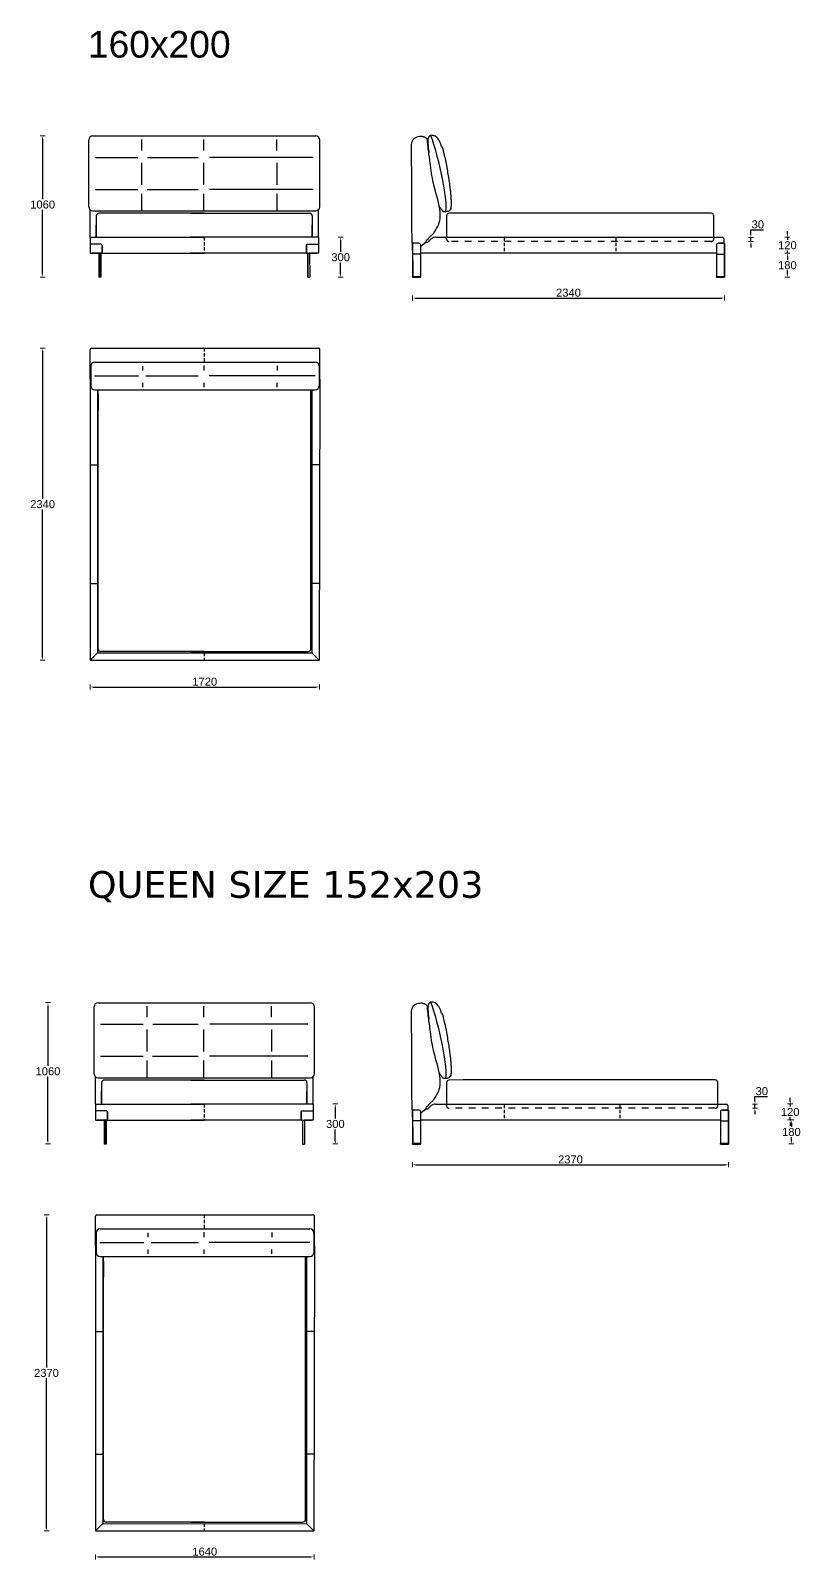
# Model space of a CAD drawing. Extents: x 97888 to 119468, y -91208 to -79661.
# Drawn here: x 97888 to 103667, y -91126 to -79661 of the extents above; entities that cross this region are included whole.
import ezdxf

# ---------------------------------------------------------------- set-up
doc = ezdxf.new("R2010")
doc.units = 0
doc.header["$MEASUREMENT"] = 0
doc.linetypes.add('TRATTEGGIATA', pattern=[0.75, 0.5, -0.25])
doc.linetypes.add('TRATTEGGIATO', pattern=[10, 5, -5])
doc.layers.get('0').update_dxf_attribs({"linetype": 'CONTINUOUS'})
doc.layers.get('Defpoints').update_dxf_attribs({"linetype": 'CONTINUOUS'})
doc.layers.add('_QUOTE', color=1, linetype='CONTINUOUS', lineweight=9)
doc.layers.add('ARREDO', color=7, linetype='CONTINUOUS')
doc.styles.get("Standard").update_dxf_attribs({"font": 'arial.ttf'})
doc.dimstyles.new('1_1', dxfattribs={"dimscale": 15, "dimtxt": 4, "dimasz": 1.5, "dimexe": 1.25, "dimexo": 2, "dimtad": 1, "dimtih": 1, "dimtoh": 1, "dimdec": 0, "dimtxsty": 'Standard', "dimcen": 2.5, "dimclrd": 256, "dimclre": 256, "dimclrt": 256, "dimadec": 0, "dimazin": 0, "dimtfac": 1, "dimtdec": 0, "dimtmove": 0, "dimatfit": 3, "dimfxl": 1.25, "dimfxlon": 1, "dimlwe": 0, "dimarcsym": 0})

# ---------------------------------------------------------------- blocks, each defined once
blk = doc.blocks.new('*D13')
at = {"layer": '_QUOTE', "lineweight": -2, "transparency": 16777216}
for p, q in [((103295, -81190), (103295, -81155)), ((103295, -81155), (103390, -81155)), ((103295, -81243), (103295, -81213)), ((103295, -81265), (103295, -81288))]:
    blk.add_line(p, q, dxfattribs=at)
at = {"layer": '_QUOTE', "lineweight": 0, "transparency": 16777216}
for p, q in [((103276, -81213), (103314, -81213)), ((103276, -81243), (103314, -81243))]:
    blk.add_line(p, q, dxfattribs=at)
at = {"layer": '_QUOTE', "transparency": 16777216}
for points in [[(103291, -81190), (103299, -81190), (103295, -81213)], [(103291, -81265), (103299, -81265), (103295, -81243)]]:
    blk.add_solid(points, dxfattribs=at)
at = {"layer": 'Defpoints', "color": 0, "transparency": 16777216}
for p in [(101756, -81213), (101756, -81243), (103295, -81243)]:
    blk.add_point(p, dxfattribs=at)
at = {"layer": '_QUOTE', "transparency": 16777216, "insert": (103347, -81115), "char_height": 60, "attachment_point": 5}
blk.add_mtext('30', dxfattribs=at)
blk = doc.blocks.new('*D25')
at = {"layer": '_QUOTE', "lineweight": 0, "transparency": 16777216}
for p, q in [((98336, -84565), (98336, -84602)), ((100056, -84565), (100056, -84602))]:
    blk.add_line(p, q, dxfattribs=at)
at = {"layer": '_QUOTE', "lineweight": -2, "transparency": 16777216}
blk.add_line((98358, -84584), (100033, -84584), dxfattribs=at)
at = {"layer": '_QUOTE', "transparency": 16777216}
for points in [[(98358, -84580), (98358, -84587), (98336, -84584)], [(100033, -84580), (100033, -84587), (100056, -84584)]]:
    blk.add_solid(points, dxfattribs=at)
at = {"layer": 'Defpoints', "color": 0, "transparency": 16777216}
for p in [(98336, -83980), (100056, -83983), (100056, -84584)]:
    blk.add_point(p, dxfattribs=at)
at = {"layer": '_QUOTE', "transparency": 16777216, "insert": (99196, -84544), "char_height": 60, "attachment_point": 5}
blk.add_mtext('1720', dxfattribs=at)
blk = doc.blocks.new('*D26')
at = {"layer": '_QUOTE', "lineweight": 0, "transparency": 16777216}
for p, q in [((100756, -81648), (100756, -81686)), ((103096, -81648), (103096, -81686))]:
    blk.add_line(p, q, dxfattribs=at)
at = {"layer": '_QUOTE', "lineweight": -2, "transparency": 16777216}
blk.add_line((100779, -81667), (103074, -81667), dxfattribs=at)
at = {"layer": '_QUOTE', "transparency": 16777216}
for points in [[(100779, -81663), (100779, -81671), (100756, -81667)], [(103074, -81663), (103074, -81671), (103096, -81667)]]:
    blk.add_solid(points, dxfattribs=at)
at = {"layer": 'Defpoints', "color": 0, "transparency": 16777216}
for p in [(100756, -81413), (103096, -81413), (103096, -81667)]:
    blk.add_point(p, dxfattribs=at)
at = {"layer": '_QUOTE', "transparency": 16777216, "insert": (101926, -81627), "char_height": 60, "attachment_point": 5}
blk.add_mtext('2340', dxfattribs=at)
blk = doc.blocks.new('*D27')
at = {"layer": '_QUOTE', "lineweight": 0, "transparency": 16777216}
for p, q in [((97998, -82043), (97961, -82043)), ((97998, -84383), (97961, -84383))]:
    blk.add_line(p, q, dxfattribs=at)
at = {"layer": '_QUOTE', "lineweight": -2, "transparency": 16777216}
for p, q in [((97979, -82066), (97979, -83173)), ((97979, -84361), (97979, -83253))]:
    blk.add_line(p, q, dxfattribs=at)
at = {"layer": '_QUOTE', "transparency": 16777216}
for points in [[(97976, -82066), (97983, -82066), (97979, -82043)], [(97976, -84361), (97983, -84361), (97979, -84383)]]:
    blk.add_solid(points, dxfattribs=at)
at = {"layer": 'Defpoints', "color": 0, "transparency": 16777216}
for p in [(99432, -82043), (97979, -84383), (99432, -84383)]:
    blk.add_point(p, dxfattribs=at)
at = {"layer": '_QUOTE', "transparency": 16777216, "insert": (97979, -83213), "char_height": 60, "attachment_point": 5}
blk.add_mtext('2340', dxfattribs=at)
blk = doc.blocks.new('*D28')
at = {"layer": '_QUOTE', "lineweight": 0, "transparency": 16777216}
for p, q in [((97998, -80451), (97961, -80451)), ((97998, -81511), (97961, -81511))]:
    blk.add_line(p, q, dxfattribs=at)
at = {"layer": '_QUOTE', "lineweight": -2, "transparency": 16777216}
for p, q in [((97979, -80474), (97979, -80926)), ((97979, -81489), (97979, -81006))]:
    blk.add_line(p, q, dxfattribs=at)
at = {"layer": '_QUOTE', "transparency": 16777216}
for points in [[(97976, -80474), (97983, -80474), (97979, -80451)], [(97976, -81489), (97983, -81489), (97979, -81511)]]:
    blk.add_solid(points, dxfattribs=at)
at = {"layer": 'Defpoints', "color": 0, "transparency": 16777216}
for p in [(97979, -80451), (98844, -80451), (98401, -81511)]:
    blk.add_point(p, dxfattribs=at)
at = {"layer": '_QUOTE', "transparency": 16777216, "insert": (97979, -80966), "char_height": 60, "attachment_point": 5}
blk.add_mtext('1060', dxfattribs=at)
blk = doc.blocks.new('*D29')
at = {"layer": '_QUOTE', "lineweight": -2, "transparency": 16777216}
for p, q in [((103569, -81189), (103569, -81166)), ((103569, -81211), (103569, -81231)), ((103569, -81331), (103569, -81311)), ((103569, -81354), (103569, -81376))]:
    blk.add_line(p, q, dxfattribs=at)
at = {"layer": '_QUOTE', "lineweight": 0, "transparency": 16777216}
for p, q in [((103550, -81211), (103588, -81211)), ((103550, -81331), (103588, -81331))]:
    blk.add_line(p, q, dxfattribs=at)
at = {"layer": '_QUOTE', "transparency": 16777216}
for points in [[(103565, -81189), (103573, -81189), (103569, -81211)], [(103565, -81354), (103573, -81354), (103569, -81331)]]:
    blk.add_solid(points, dxfattribs=at)
at = {"layer": 'Defpoints', "color": 0, "transparency": 16777216}
for p in [(102413, -81211), (102413, -81331), (103569, -81331)]:
    blk.add_point(p, dxfattribs=at)
at = {"layer": '_QUOTE', "transparency": 16777216, "insert": (103569, -81271), "char_height": 60, "attachment_point": 5}
blk.add_mtext('120', dxfattribs=at)
blk = doc.blocks.new('*D30')
at = {"layer": '_QUOTE', "lineweight": 0, "transparency": 16777216}
for p, q in [((103550, -81331), (103588, -81331)), ((103550, -81511), (103588, -81511))]:
    blk.add_line(p, q, dxfattribs=at)
at = {"layer": '_QUOTE', "lineweight": -2, "transparency": 16777216}
for p, q in [((103569, -81354), (103569, -81381)), ((103569, -81489), (103569, -81461))]:
    blk.add_line(p, q, dxfattribs=at)
at = {"layer": '_QUOTE', "transparency": 16777216}
for points in [[(103565, -81354), (103573, -81354), (103569, -81331)], [(103565, -81489), (103573, -81489), (103569, -81511)]]:
    blk.add_solid(points, dxfattribs=at)
at = {"layer": 'Defpoints', "color": 0, "transparency": 16777216}
for p in [(102719, -81331), (102719, -81511), (103569, -81511)]:
    blk.add_point(p, dxfattribs=at)
at = {"layer": '_QUOTE', "transparency": 16777216, "insert": (103569, -81421), "char_height": 60, "attachment_point": 5}
blk.add_mtext('180', dxfattribs=at)
blk = doc.blocks.new('*D32')
at = {"layer": '_QUOTE', "lineweight": 0, "transparency": 16777216}
for p, q in [((100197, -81211), (100235, -81211)), ((100197, -81511), (100235, -81511))]:
    blk.add_line(p, q, dxfattribs=at)
at = {"layer": '_QUOTE', "lineweight": -2, "transparency": 16777216}
for p, q in [((100216, -81234), (100216, -81321)), ((100216, -81489), (100216, -81402))]:
    blk.add_line(p, q, dxfattribs=at)
at = {"layer": '_QUOTE', "transparency": 16777216}
for points in [[(100212, -81234), (100220, -81234), (100216, -81211)], [(100212, -81489), (100220, -81489), (100216, -81511)]]:
    blk.add_solid(points, dxfattribs=at)
at = {"layer": 'Defpoints', "color": 0, "transparency": 16777216}
for p in [(100026, -81211), (100026, -81511), (100216, -81511)]:
    blk.add_point(p, dxfattribs=at)
at = {"layer": '_QUOTE', "transparency": 16777216, "insert": (100216, -81361), "char_height": 60, "attachment_point": 5}
blk.add_mtext('300', dxfattribs=at)
blk = doc.blocks.new('*D52')
at = {"layer": '_QUOTE', "lineweight": -2, "transparency": 16777216}
for p, q in [((103325, -87690), (103325, -87655)), ((103325, -87655), (103420, -87655)), ((103325, -87743), (103325, -87713)), ((103325, -87765), (103325, -87788))]:
    blk.add_line(p, q, dxfattribs=at)
at = {"layer": '_QUOTE', "lineweight": 0, "transparency": 16777216}
for p, q in [((103306, -87713), (103344, -87713)), ((103306, -87743), (103344, -87743))]:
    blk.add_line(p, q, dxfattribs=at)
at = {"layer": '_QUOTE', "transparency": 16777216}
for points in [[(103321, -87690), (103329, -87690), (103325, -87713)], [(103321, -87765), (103329, -87765), (103325, -87743)]]:
    blk.add_solid(points, dxfattribs=at)
at = {"layer": 'Defpoints', "color": 0, "transparency": 16777216}
for p in [(101756, -87713), (101756, -87743), (103325, -87743)]:
    blk.add_point(p, dxfattribs=at)
at = {"layer": '_QUOTE', "transparency": 16777216, "insert": (103377, -87615), "char_height": 60, "attachment_point": 5}
blk.add_mtext('30', dxfattribs=at)
blk = doc.blocks.new('*D53')
at = {"layer": '_QUOTE', "lineweight": 0, "transparency": 16777216}
for p, q in [((98376, -91089), (98376, -91126)), ((100016, -91089), (100016, -91126))]:
    blk.add_line(p, q, dxfattribs=at)
at = {"layer": '_QUOTE', "lineweight": -2, "transparency": 16777216}
blk.add_line((98398, -91108), (99993, -91108), dxfattribs=at)
at = {"layer": '_QUOTE', "transparency": 16777216}
for points in [[(98398, -91104), (98398, -91111), (98376, -91108)], [(99993, -91104), (99993, -91111), (100016, -91108)]]:
    blk.add_solid(points, dxfattribs=at)
at = {"layer": 'Defpoints', "color": 0, "transparency": 16777216}
for p in [(98376, -90504), (100016, -90507), (100016, -91108)]:
    blk.add_point(p, dxfattribs=at)
at = {"layer": '_QUOTE', "transparency": 16777216, "insert": (99196, -91068), "char_height": 60, "attachment_point": 5}
blk.add_mtext('1640', dxfattribs=at)
blk = doc.blocks.new('*D54')
at = {"layer": '_QUOTE', "lineweight": 0, "transparency": 16777216}
for p, q in [((100756, -88148), (100756, -88186)), ((103126, -88148), (103126, -88186))]:
    blk.add_line(p, q, dxfattribs=at)
at = {"layer": '_QUOTE', "lineweight": -2, "transparency": 16777216}
blk.add_line((100779, -88167), (103104, -88167), dxfattribs=at)
at = {"layer": '_QUOTE', "transparency": 16777216}
for points in [[(100779, -88163), (100779, -88171), (100756, -88167)], [(103104, -88163), (103104, -88171), (103126, -88167)]]:
    blk.add_solid(points, dxfattribs=at)
at = {"layer": 'Defpoints', "color": 0, "transparency": 16777216}
for p in [(100756, -87913), (103126, -87913), (103126, -88167)]:
    blk.add_point(p, dxfattribs=at)
at = {"layer": '_QUOTE', "transparency": 16777216, "insert": (101941, -88127), "char_height": 60, "attachment_point": 5}
blk.add_mtext('2370', dxfattribs=at)
blk = doc.blocks.new('*D55')
at = {"layer": '_QUOTE', "lineweight": 0, "transparency": 16777216}
for p, q in [((98027, -88543), (97990, -88543)), ((98027, -90913), (97990, -90913))]:
    blk.add_line(p, q, dxfattribs=at)
at = {"layer": '_QUOTE', "lineweight": -2, "transparency": 16777216}
for p, q in [((98008, -88566), (98008, -89688)), ((98008, -90891), (98008, -89768))]:
    blk.add_line(p, q, dxfattribs=at)
at = {"layer": '_QUOTE', "transparency": 16777216}
for points in [[(98005, -88566), (98012, -88566), (98008, -88543)], [(98005, -90891), (98012, -90891), (98008, -90913)]]:
    blk.add_solid(points, dxfattribs=at)
at = {"layer": 'Defpoints', "color": 0, "transparency": 16777216}
for p in [(99421, -88543), (98008, -90913), (99421, -90913)]:
    blk.add_point(p, dxfattribs=at)
at = {"layer": '_QUOTE', "transparency": 16777216, "insert": (98008, -89728), "char_height": 60, "attachment_point": 5}
blk.add_mtext('2370', dxfattribs=at)
blk = doc.blocks.new('*D56')
at = {"layer": '_QUOTE', "lineweight": 0, "transparency": 16777216}
for p, q in [((98038, -86951), (98001, -86951)), ((98038, -88011), (98001, -88011))]:
    blk.add_line(p, q, dxfattribs=at)
at = {"layer": '_QUOTE', "lineweight": -2, "transparency": 16777216}
for p, q in [((98019, -86974), (98019, -87426)), ((98019, -87989), (98019, -87506))]:
    blk.add_line(p, q, dxfattribs=at)
at = {"layer": '_QUOTE', "transparency": 16777216}
for points in [[(98016, -86974), (98023, -86974), (98019, -86951)], [(98016, -87989), (98023, -87989), (98019, -88011)]]:
    blk.add_solid(points, dxfattribs=at)
at = {"layer": 'Defpoints', "color": 0, "transparency": 16777216}
for p in [(98019, -86951), (98861, -86951), (98441, -88011)]:
    blk.add_point(p, dxfattribs=at)
at = {"layer": '_QUOTE', "transparency": 16777216, "insert": (98019, -87466), "char_height": 60, "attachment_point": 5}
blk.add_mtext('1060', dxfattribs=at)
blk = doc.blocks.new('*D57')
at = {"layer": '_QUOTE', "lineweight": -2, "transparency": 16777216}
for p, q in [((103590, -87689), (103590, -87666)), ((103590, -87711), (103590, -87731)), ((103590, -87831), (103590, -87811)), ((103590, -87854), (103590, -87876))]:
    blk.add_line(p, q, dxfattribs=at)
at = {"layer": '_QUOTE', "lineweight": 0, "transparency": 16777216}
for p, q in [((103571, -87711), (103609, -87711)), ((103571, -87831), (103609, -87831))]:
    blk.add_line(p, q, dxfattribs=at)
at = {"layer": '_QUOTE', "transparency": 16777216}
for points in [[(103586, -87689), (103594, -87689), (103590, -87711)], [(103586, -87854), (103594, -87854), (103590, -87831)]]:
    blk.add_solid(points, dxfattribs=at)
at = {"layer": 'Defpoints', "color": 0, "transparency": 16777216}
for p in [(102434, -87711), (102434, -87831), (103590, -87831)]:
    blk.add_point(p, dxfattribs=at)
at = {"layer": '_QUOTE', "transparency": 16777216, "insert": (103590, -87771), "char_height": 60, "attachment_point": 5}
blk.add_mtext('120', dxfattribs=at)
blk = doc.blocks.new('*D58')
at = {"layer": '_QUOTE', "lineweight": 0, "transparency": 16777216}
for p, q in [((103580, -87831), (103618, -87831)), ((103580, -88011), (103618, -88011))]:
    blk.add_line(p, q, dxfattribs=at)
at = {"layer": '_QUOTE', "lineweight": -2, "transparency": 16777216}
for p, q in [((103599, -87854), (103599, -87881)), ((103599, -87989), (103599, -87961))]:
    blk.add_line(p, q, dxfattribs=at)
at = {"layer": '_QUOTE', "transparency": 16777216}
for points in [[(103595, -87854), (103603, -87854), (103599, -87831)], [(103595, -87989), (103603, -87989), (103599, -88011)]]:
    blk.add_solid(points, dxfattribs=at)
at = {"layer": 'Defpoints', "color": 0, "transparency": 16777216}
for p in [(102745, -87831), (102749, -88011), (103599, -88011)]:
    blk.add_point(p, dxfattribs=at)
at = {"layer": '_QUOTE', "transparency": 16777216, "insert": (103599, -87921), "char_height": 60, "attachment_point": 5}
blk.add_mtext('180', dxfattribs=at)
blk = doc.blocks.new('*D51')
at = {"layer": '_QUOTE', "lineweight": 0, "transparency": 16777216}
for p, q in [((100157, -87711), (100195, -87711)), ((100157, -88011), (100195, -88011))]:
    blk.add_line(p, q, dxfattribs=at)
at = {"layer": '_QUOTE', "lineweight": -2, "transparency": 16777216}
for p, q in [((100176, -87734), (100176, -87821)), ((100176, -87989), (100176, -87902))]:
    blk.add_line(p, q, dxfattribs=at)
at = {"layer": '_QUOTE', "transparency": 16777216}
for points in [[(100172, -87734), (100180, -87734), (100176, -87711)], [(100172, -87989), (100180, -87989), (100176, -88011)]]:
    blk.add_solid(points, dxfattribs=at)
at = {"layer": 'Defpoints', "color": 0, "transparency": 16777216}
for p in [(99986, -87711), (99986, -88011), (100176, -88011)]:
    blk.add_point(p, dxfattribs=at)
at = {"layer": '_QUOTE', "transparency": 16777216, "insert": (100176, -87861), "char_height": 60, "attachment_point": 5}
blk.add_mtext('300', dxfattribs=at)

msp = doc.modelspace()

# ---------------------------------------------------------------- linework, layer by layer
for p, q in [((98335.7, -81211.3), (98335.7, -81006.3)), ((98355.4, -81013.7), (100029.1, -81013.7)), ((100048.8, -81211.3), (100048.8, -81006.3)), ((98335.7, -81211.3), (98335.7, -81262.8)), ((98418.2, -81263.1), (98335.7, -81262.8)), ((99966.2, -81263.1), (100048.8, -81262.8)), ((100048.8, -81211.3), (100048.8, -81262.8)), ((100929, -81211.5), (103030.8, -81211.5)), ((103030.8, -81211.5), (103081.1, -81211.5)), ((103091.1, -81221.5), (103091.1, -81256.2)), ((98335.7, -82273.7), (98335.7, -82053.3)), ((98345.7, -82043.3), (100049.1, -82043.3)), ((100059.1, -82275.2), (100059.1, -82053.3)), ((98339.9, -82177.3), (98339.9, -82324.3)), ((98369.9, -82147.3), (100025.3, -82147.3)), ((100055.3, -82177.3), (100055.3, -82324.3)), ((98335.7, -82273.7), (98335.7, -84383.2)), ((100059.1, -82275.2), (100054.9, -84383.2)), ((98369.9, -82354.3), (100025.3, -82354.3)), ((98390.7, -82358.7), (98390.7, -84328.4)), ((99999.9, -82358.7), (100000.1, -84328.2)), ((98335.7, -82918), (98390.7, -82918)), ((100057.9, -82918), (99999.9, -82918)), ((98335.7, -83808.3), (98390.7, -83808.3)), ((100056.2, -83808.3), (99999.9, -83808.3)), ((98335.9, -84383.2), (98390.9, -84328.2)), ((98335.9, -84383.2), (100054.9, -84383.2)), ((98390.7, -84328.4), (100000.1, -84328.2)), ((100000.1, -84328.2), (100055.1, -84383.2)), ((98375.7, -87711.3), (98375.7, -87506.3)), ((98395.4, -87513.7), (99989.1, -87513.7)), ((100008.8, -87711.3), (100008.8, -87506.3)), ((98375.7, -87711.3), (98375.7, -87762.8)), ((98458.2, -87763.1), (98375.7, -87762.8)), ((99926.2, -87763.1), (100008.8, -87762.8)), ((100008.8, -87711.3), (100008.8, -87762.8)), ((100929, -87711.5), (103060.8, -87711.5)), ((103060.8, -87711.5), (103111.1, -87711.5)), ((103121.1, -87721.5), (103121.1, -87756.2)), ((98375.7, -88773.7), (98375.7, -88553.3)), ((98385.7, -88543.3), (100009.1, -88543.3)), ((100019.1, -88775.2), (100019.1, -88553.3)), ((98379.9, -88677.3), (98379.9, -88824.3)), ((98409.9, -88647.3), (99985.3, -88647.3)), ((100015.3, -88677.3), (100015.3, -88824.3)), ((98375.7, -88773.7), (98375.7, -90913.2)), ((98409.9, -88854.3), (99985.3, -88854.3)), ((100019.1, -88775.2), (100014.9, -90913.2)), ((98430.7, -88858.7), (98430.7, -90858.4)), ((99959.9, -88858.7), (99960.1, -90858.2)), ((98375.7, -89418), (98430.7, -89418)), ((100017.9, -89418), (99959.9, -89418)), ((98375.7, -90338.3), (98430.7, -90338.3)), ((100016.2, -90338.3), (99959.9, -90338.3)), ((98375.9, -90913.2), (98430.9, -90858.2)), ((98375.9, -90913.2), (100014.9, -90913.2)), ((98430.7, -90858.4), (99960.1, -90858.2)), ((99960.1, -90858.2), (100015.1, -90913.2))]:
    msp.add_line(p, q)
at = {"linetype": 'TRATTEGGIATA', "ltscale": 50}
for p, q in [((99192.6, -81211.5), (99192.5, -81331.5)), ((101442.9, -81216.5), (101442.8, -81327.9)), ((102281.1, -81216.5), (102281.1, -81327.9)), ((99192.3, -82042.5), (99192.3, -82147.3)), ((99191.2, -84328.2), (99191.2, -84383.2)), ((99192.6, -87711.5), (99192.5, -87831.5)), ((101442.9, -87716.5), (101442.8, -87827.9)), ((102311.1, -87716.5), (102311.1, -87827.9)), ((99192.3, -88542.5), (99192.3, -88647.3)), ((99191.2, -90858.2), (99191.2, -90913.2))]:
    msp.add_line(p, q, dxfattribs=at)
for centre, start, end in [((103081.1, -81221.5), 0, 90), ((98345.7, -82053.3), 90, 180), ((100049.1, -82053.3), 0, 90), ((103111.1, -87721.5), 0, 90), ((98385.7, -88553.3), 90, 180), ((100009.1, -88553.3), 0, 90)]:
    msp.add_arc(centre, 10, start, end)
for points in [[(100916.4, -81177.6), (100959.5, -81088.4), (100960, -81000.9), (100912, -80806.2), (100887.7, -80652), (100873.9, -80548), (100867.1, -80481.9)], [(100916.4, -87677.6), (100959.5, -87588.4), (100960, -87500.9), (100912, -87306.2), (100887.7, -87152), (100873.9, -87048), (100867.1, -86981.9)]]:
    msp.add_spline(points, degree=3)
at = {"layer": 'ARREDO'}
for p, q in [((98325.4, -80983.7), (98325.4, -80481.5)), ((98355.4, -80451.5), (100029.1, -80451.5)), ((98723.2, -80560.6), (98723.2, -80478.4)), ((98723.2, -80560.6), (98723.2, -80478.4)), ((99188.6, -80560.6), (99188.6, -80478.4)), ((99188.6, -80560.6), (99188.6, -80478.4)), ((99737.9, -80560.6), (99737.9, -80478.4)), ((99737.9, -80560.6), (99737.9, -80478.4)), ((100059.1, -80983.7), (100059.1, -80481.5)), ((98374.7, -80612.6), (98693.8, -80612.6)), ((98723.2, -80818.4), (98723.2, -80652.6)), ((98723.2, -80818.4), (98723.2, -80652.6)), ((98765.2, -80612.6), (99147.5, -80612.6)), ((99190, -80818.4), (99190, -80652.6)), ((99190, -80818.4), (99190, -80652.6)), ((99700, -80612.6), (99232.9, -80612.6)), ((100008.7, -80612.6), (99686.3, -80612.6)), ((99740, -80818.4), (99740, -80652.6)), ((99740, -80818.4), (99740, -80652.6)), ((98373.8, -80853.5), (98693.8, -80853.5)), ((98723.2, -81013.3), (98723.2, -80885.6)), ((98763.4, -80853.5), (99147.5, -80853.5)), ((99190, -81013.3), (99190, -80885.6)), ((99700, -80853.5), (99231.2, -80853.5)), ((100008.7, -80853.5), (99692.1, -80853.5)), ((99740, -81013.3), (99740, -80885.6)), ((98381.5, -81051.2), (98381.5, -81211.3)), ((99192.5, -81031.2), (98401.5, -81031.2)), ((99092.5, -81031.2), (99983, -81031.2)), ((100003, -81051.2), (100003, -81211.3)), ((101010.9, -81050.7), (101010.5, -81212.6)), ((101135, -81030.8), (101027, -81031.2)), ((102996.9, -81030.8), (101135, -81030.8)), ((103016.9, -81187.1), (103016.9, -81050.8)), ((98381.5, -81211.3), (98381.5, -81117.6)), ((100003, -81211.3), (100003, -81117.6)), ((98335.7, -81211.5), (99192.6, -81211.5)), ((98335.7, -81262.8), (98335.7, -81331.5)), ((98425.7, -81323.8), (98425.7, -81272.8)), ((98425.7, -81272.8), (98425.7, -81323.8)), ((100048.8, -81211.3), (99092.5, -81211.5)), ((100048.8, -81262.8), (100048.8, -81331.5)), ((100756.5, -81256.4), (100756.5, -81511.5)), ((100801.7, -81256.2), (100756.7, -81256.2)), ((100858.1, -81246.9), (100816.7, -81279.4)), ((103036.2, -81271.2), (103036.2, -81511.1)), ((103096.2, -81256.2), (103051.2, -81256.2)), ((103051.2, -81256.2), (103092.6, -81256.2)), ((103096.2, -81511.3), (103096.4, -81256.4)), ((103096.4, -81256.4), (103096.4, -81511.5)), ((98335.7, -81331.5), (98350.7, -81331.5)), ((98335.7, -81331.5), (99192.5, -81331.5)), ((98335.7, -81331.5), (98350.7, -81331.5)), ((98350.7, -81331.5), (98347.7, -81331.5)), ((98350.7, -81331.5), (98403.2, -81331.5)), ((98407, -81331.5), (98350.7, -81331.5)), ((98407.4, -81331.5), (98350.7, -81331.5)), ((98350.7, -81331.5), (98403.2, -81331.5)), ((98407.4, -81331.5), (98350.7, -81331.5)), ((98407, -81331.5), (98350.7, -81331.5)), ((98350.7, -81331.5), (98403.2, -81331.5)), ((98401, -81331.5), (98400.9, -81511.3)), ((98425.7, -81331.5), (98407.4, -81331.5)), ((98413, -81511.5), (98413, -81331.5)), ((98416, -81331.5), (98416, -81511.3)), ((98416.7, -81331.5), (98425.7, -81331.5)), ((98425.7, -81331.5), (98422.7, -81331.5)), ((98425.7, -81331.5), (98425.7, -81323.8)), ((99958.8, -81331.5), (99092.5, -81331.5)), ((99958.8, -81331.5), (99958.8, -81323.8)), ((99967.8, -81331.5), (99958.8, -81331.5)), ((99958.8, -81331.5), (99977.1, -81331.5)), ((99958.8, -81331.5), (99961.8, -81331.5)), ((99968.4, -81331.5), (99968.4, -81511.3)), ((99971.4, -81511.5), (99971.4, -81331.5)), ((99977.1, -81331.5), (100033.8, -81331.5)), ((99977.1, -81331.5), (100033.8, -81331.5)), ((99977.4, -81331.5), (100033.8, -81331.5)), ((99977.4, -81331.5), (100033.8, -81331.5)), ((100033.8, -81331.5), (99981.3, -81331.5)), ((100033.8, -81331.5), (99981.3, -81331.5)), ((100033.8, -81331.5), (99981.3, -81331.5)), ((99983.4, -81331.5), (99983.6, -81511.3)), ((100048.8, -81331.5), (100033.8, -81331.5)), ((100033.8, -81331.5), (100036.8, -81331.5)), ((100048.8, -81331.5), (100033.8, -81331.5)), ((100816.7, -81336.7), (100756.5, -81336.8)), ((103036.2, -81331.5), (100816.7, -81331.5)), ((103036.2, -81336.7), (103096.3, -81336.8)), ((98415.8, -81511.5), (98401.1, -81511.5)), ((99968.6, -81511.5), (99983.4, -81511.5)), ((100756.5, -81511.1), (100756.5, -81508.5)), ((100816.5, -81508.1), (100756.7, -81508.1)), ((100756.7, -81508.3), (100760.4, -81508.3)), ((100756.7, -81511.3), (100760.4, -81511.3)), ((100760.4, -81508.3), (100816.5, -81508.3)), ((100760.4, -81511.3), (100775.3, -81511.3)), ((100816.7, -81511.1), (100816.7, -81508.5)), ((103036.2, -81511.1), (103036.2, -81508.5)), ((103036.2, -81511.1), (103096.2, -81511.3)), ((103036.4, -81508.1), (103096.2, -81508.1)), ((103092.5, -81508.3), (103036.4, -81508.3)), ((103092.5, -81511.3), (103077.6, -81511.3)), ((103096.2, -81508.3), (103092.5, -81508.3)), ((103096.2, -81511.3), (103092.5, -81511.3)), ((103096.4, -81511.1), (103096.4, -81508.5)), ((98728.9, -82176.9), (98728.9, -82210)), ((98728.9, -82176.9), (98728.9, -82210)), ((99189.8, -82173.5), (99189.8, -82210)), ((99189.8, -82173.5), (99189.8, -82210)), ((99739.8, -82174.6), (99739.8, -82210)), ((99739.8, -82174.6), (99739.8, -82210)), ((98367.5, -82250), (98699.5, -82250)), ((98728.9, -82302), (98728.9, -82335.1)), ((98728.9, -82302), (98728.9, -82335.1)), ((98754.2, -82250), (99147.2, -82250)), ((99188.4, -82302), (99188.4, -82335.1)), ((99188.4, -82302), (99188.4, -82335.1)), ((99699.8, -82250), (99229.8, -82250)), ((100024, -82250), (99685.4, -82250)), ((99737.7, -82302), (99737.7, -82335.1)), ((99737.7, -82302), (99737.7, -82335.1)), ((98395.5, -82389.9), (98395.5, -82509.8)), ((98395.7, -84297.1), (98395.7, -82358.7)), ((99992.4, -82358.7), (99992.4, -82509.8)), ((99992.4, -84299.6), (99992.4, -82358.7)), ((99192.5, -84317), (98415.7, -84317)), ((99092.5, -84317), (99972.6, -84317)), ((98365.4, -87483.7), (98365.4, -86981.5)), ((98395.4, -86951.5), (99989.1, -86951.5)), ((98763.2, -87060.6), (98763.2, -86978.4)), ((98763.2, -87060.6), (98763.2, -86978.4)), ((99188.6, -87060.6), (99188.6, -86978.4)), ((99188.6, -87060.6), (99188.6, -86978.4)), ((99697.9, -87060.6), (99697.9, -86978.4)), ((99697.9, -87060.6), (99697.9, -86978.4)), ((100019.1, -87483.7), (100019.1, -86981.5)), ((98414.7, -87112.6), (98733.8, -87112.6)), ((98805.2, -87112.6), (99147.5, -87112.6)), ((99660, -87112.6), (99232.9, -87112.6)), ((99968.7, -87112.6), (99646.3, -87112.6)), ((98763.2, -87318.4), (98763.2, -87152.6)), ((98763.2, -87318.4), (98763.2, -87152.6)), ((99190, -87318.4), (99190, -87152.6)), ((99190, -87318.4), (99190, -87152.6)), ((99700, -87318.4), (99700, -87152.6)), ((99700, -87318.4), (99700, -87152.6)), ((98413.8, -87353.5), (98733.8, -87353.5)), ((98803.4, -87353.5), (99147.5, -87353.5)), ((99660, -87353.5), (99231.2, -87353.5)), ((99968.7, -87353.5), (99652.1, -87353.5)), ((98763.2, -87513.3), (98763.2, -87385.6)), ((99190, -87513.3), (99190, -87385.6)), ((99700, -87513.3), (99700, -87385.6)), ((98421.5, -87551.2), (98421.5, -87711.3)), ((99192.5, -87531.2), (98441.5, -87531.2)), ((99092.5, -87531.2), (99943, -87531.2)), ((99963, -87551.2), (99963, -87711.3)), ((101010.9, -87550.7), (101010.5, -87712.6)), ((101135, -87530.8), (101027, -87531.2)), ((103026.9, -87530.8), (101135, -87530.8)), ((103046.9, -87687.1), (103046.9, -87550.8)), ((98421.5, -87711.3), (98421.5, -87617.6)), ((99963, -87711.3), (99963, -87617.6)), ((98375.7, -87711.5), (99192.6, -87711.5)), ((98375.7, -87762.8), (98375.7, -87831.5)), ((98465.7, -87823.8), (98465.7, -87772.8)), ((98465.7, -87772.8), (98465.7, -87823.8)), ((98465.7, -87831.5), (98465.7, -87823.8)), ((100008.8, -87711.3), (99092.5, -87711.5)), ((99918.8, -87831.5), (99918.8, -87823.8)), ((100008.8, -87762.8), (100008.8, -87831.5)), ((100756.5, -87756.4), (100756.5, -88011.5)), ((100801.7, -87756.2), (100756.7, -87756.2)), ((100858.1, -87746.9), (100816.7, -87779.4)), ((103066.2, -87771.2), (103066.2, -88011.1)), ((103126.2, -87756.2), (103081.2, -87756.2)), ((103081.2, -87756.2), (103122.6, -87756.2)), ((103126.2, -88011.3), (103126.4, -87756.4)), ((103126.4, -87756.4), (103126.4, -88011.5)), ((98375.7, -87831.5), (98390.7, -87831.5)), ((98375.7, -87831.5), (99192.5, -87831.5)), ((98375.7, -87831.5), (98390.7, -87831.5)), ((98390.7, -87831.5), (98387.7, -87831.5)), ((98390.7, -87831.5), (98443.2, -87831.5)), ((98447, -87831.5), (98390.7, -87831.5)), ((98447.4, -87831.5), (98390.7, -87831.5)), ((98390.7, -87831.5), (98443.2, -87831.5)), ((98447.4, -87831.5), (98390.7, -87831.5)), ((98447, -87831.5), (98390.7, -87831.5)), ((98390.7, -87831.5), (98443.2, -87831.5)), ((98441, -87831.5), (98440.9, -88011.3)), ((98465.7, -87831.5), (98447.4, -87831.5)), ((98453, -88011.5), (98453, -87831.5)), ((98456, -87831.5), (98456, -88011.3)), ((98456.7, -87831.5), (98465.7, -87831.5)), ((98465.7, -87831.5), (98462.7, -87831.5)), ((99918.8, -87831.5), (99092.5, -87831.5)), ((99927.8, -87831.5), (99918.8, -87831.5)), ((99918.8, -87831.5), (99937.1, -87831.5)), ((99918.8, -87831.5), (99921.8, -87831.5)), ((99928.4, -87831.5), (99928.4, -88011.3)), ((99931.4, -88011.5), (99931.4, -87831.5)), ((99937.1, -87831.5), (99993.8, -87831.5)), ((99937.1, -87831.5), (99993.8, -87831.5)), ((99937.4, -87831.5), (99993.8, -87831.5)), ((99937.4, -87831.5), (99993.8, -87831.5)), ((99993.8, -87831.5), (99941.3, -87831.5)), ((99993.8, -87831.5), (99941.3, -87831.5)), ((99993.8, -87831.5), (99941.3, -87831.5)), ((99943.4, -87831.5), (99943.6, -88011.3)), ((100008.8, -87831.5), (99993.8, -87831.5)), ((99993.8, -87831.5), (99996.8, -87831.5)), ((100008.8, -87831.5), (99993.8, -87831.5)), ((100816.7, -87836.7), (100756.5, -87836.8)), ((103066.2, -87831.5), (100816.7, -87831.5)), ((103066.2, -87836.7), (103126.3, -87836.8)), ((98455.8, -88011.5), (98441.1, -88011.5)), ((99928.6, -88011.5), (99943.4, -88011.5)), ((100756.5, -88011.1), (100756.5, -88008.5)), ((100816.5, -88008.1), (100756.7, -88008.1)), ((100756.7, -88008.3), (100760.4, -88008.3)), ((100756.7, -88011.3), (100760.4, -88011.3)), ((100760.4, -88008.3), (100816.5, -88008.3)), ((100760.4, -88011.3), (100775.3, -88011.3)), ((100816.7, -88011.1), (100816.7, -88008.5)), ((103066.2, -88011.1), (103066.2, -88008.5)), ((103066.2, -88011.1), (103126.2, -88011.3)), ((103066.4, -88008.1), (103126.2, -88008.1)), ((103122.5, -88008.3), (103066.4, -88008.3)), ((103122.5, -88011.3), (103107.6, -88011.3)), ((103126.2, -88008.3), (103122.5, -88008.3)), ((103126.2, -88011.3), (103122.5, -88011.3)), ((103126.4, -88011.1), (103126.4, -88008.5)), ((98768.9, -88676.9), (98768.9, -88710)), ((98768.9, -88676.9), (98768.9, -88710)), ((99189.8, -88673.5), (99189.8, -88710)), ((99189.8, -88673.5), (99189.8, -88710)), ((99699.8, -88674.6), (99699.8, -88710)), ((99699.8, -88674.6), (99699.8, -88710)), ((98407.5, -88750), (98739.5, -88750)), ((98768.9, -88802), (98768.9, -88835.1)), ((98768.9, -88802), (98768.9, -88835.1)), ((98794.2, -88750), (99147.2, -88750)), ((99188.4, -88802), (99188.4, -88835.1)), ((99188.4, -88802), (99188.4, -88835.1)), ((99659.8, -88750), (99229.8, -88750)), ((99984, -88750), (99645.4, -88750)), ((99697.7, -88802), (99697.7, -88835.1)), ((99697.7, -88802), (99697.7, -88835.1)), ((98435.5, -88889.9), (98435.5, -89009.8)), ((98435.7, -90827.1), (98435.7, -88858.7)), ((99952.4, -88858.7), (99952.4, -89009.8)), ((99952.4, -90829.6), (99952.4, -88858.7)), ((99192.5, -90847), (98455.7, -90847)), ((99092.5, -90847), (99932.6, -90847))]:
    msp.add_line(p, q, dxfattribs=at)
at = {"layer": 'ARREDO', "linetype": 'TRATTEGGIATO', "ltscale": 10}
for p, q in [((101010.5, -81222.6), (101010.5, -81212.6)), ((102996.9, -81242.6), (101030.5, -81242.6)), ((103016.9, -81222.6), (103016.9, -81212.6)), ((101010.5, -87722.6), (101010.5, -87712.6)), ((103026.9, -87742.6), (101030.5, -87742.6)), ((103046.9, -87722.6), (103046.9, -87712.6))]:
    msp.add_line(p, q, dxfattribs=at)
at = {"layer": 'ARREDO'}
for points in [[(103016.9, -81211.5), (103016.9, -81050.8)], [(103046.9, -87711.5), (103046.9, -87550.8)]]:
    msp.add_lwpolyline(points, dxfattribs=at)
for points in [[(99958.8, -81323.8), (99958.8, -81272.8, -0.3414493), (99966.2, -81263.1, 0.3414493), (99958.8, -81272.8), (99958.8, -81323.8)], [(100756.5, -81256.4), (100756.7, -81511.3), (100816.7, -81511.1), (100816.7, -81271.2, 0.4142136), (100801.7, -81256.2), (100760.3, -81256.2)], [(99918.8, -87823.8), (99918.8, -87772.8, -0.3414493), (99926.2, -87763.1, 0.3414493), (99918.8, -87772.8), (99918.8, -87823.8)], [(100756.5, -87756.4), (100756.7, -88011.3), (100816.7, -88011.1), (100816.7, -87771.2, 0.4142136), (100801.7, -87756.2), (100760.3, -87756.2)]]:
    msp.add_lwpolyline(points, format="xyb", dxfattribs=at)
for centre, radius, start, end in [((98355.4, -80481.5), 30, 90, 180), ((100029.1, -80481.5), 30, 0, 90), ((100800.7, -80511.1), 52.5, 102.92909, 158.19971), ((100822.8, -80596), 140.3, 87.5084, 103.97983), ((101201, -80386.6), 268.1, 212.1561, 215.96311), ((98355.4, -80983.7), 30, 180, 270), ((98401.5, -81051.2), 20, 90, 180), ((99983, -81051.2), 20, 0, 90), ((100029.1, -80983.7), 30, 270, 0), ((101030.9, -81050.8), 20, 101.36059, 180), ((102996.9, -81050.8), 20, 360, 90), ((98415.7, -81272.8), 10, 0.00227, 75.41201), ((98415.7, -81272.8), 10, 0.00227, 75.41201), ((100756.7, -81256.4), 0.2, 90.00005, 180.00004), ((103051.2, -81271.2), 15, 90, 180), ((103096.2, -81256.4), 0.2, 359.99996, 89.99995), ((98416.7, -81322.5), 9, 270, 272.24749), ((99967.8, -81322.5), 9, 267.75251, 270), ((98401.1, -81511.3), 0.2, 180, 270), ((98415.8, -81511.3), 0.2, 270, 0), ((99968.6, -81511.3), 0.2, 180, 270), ((99983.4, -81511.3), 0.2, 270, 0), ((100756.7, -81507.9), 0.2, 180, 270), ((100756.7, -81508.5), 0.2, 90, 180), ((100756.7, -81511.1), 0.2, 180, 270), ((100816.5, -81507.9), 0.2, 270, 0), ((100816.5, -81508.5), 0.2, 10.48412, 79.51588), ((100816.5, -81508.5), 0.2, 79.51588, 90), ((100816.5, -81511.1), 0.2, 280.48412, 349.51588), ((100816.5, -81511.1), 0.2, 270, 280.48412), ((100816.5, -81508.5), 0.2, 0, 10.48412), ((100816.5, -81511.1), 0.2, 349.51588, 360), ((103036.4, -81507.9), 0.2, 180, 270), ((103036.4, -81508.5), 0.2, 100.48412, 169.51588), ((103036.4, -81508.5), 0.2, 169.51588, 180), ((103036.4, -81511.1), 0.2, 180, 190.48412), ((103036.4, -81511.1), 0.2, 190.48412, 259.51588), ((103036.4, -81508.5), 0.2, 90, 100.48412), ((103036.4, -81511.1), 0.2, 259.51588, 270), ((103096.2, -81507.9), 0.2, 270, 360), ((103096.2, -81508.5), 0.2, 360, 90), ((103096.2, -81511.1), 0.2, 270, 0), ((98369.9, -82177.3), 30, 90, 180), ((100025.3, -82177.3), 30, 0, 90), ((98369.9, -82324.3), 30, 180, 270), ((100025.3, -82324.3), 30, 270, 0), ((98415.7, -84297), 20, 180, 270), ((99972.6, -84297), 20, 270, 0), ((98395.4, -86981.5), 30, 90, 180), ((99989.1, -86981.5), 30, 0, 90), ((100800.7, -87011.1), 52.5, 102.92909, 158.19971), ((100822.8, -87096), 140.3, 87.5084, 103.97983), ((101201, -86886.6), 268.1, 212.1561, 215.96311), ((98395.4, -87483.7), 30, 180, 270), ((98441.5, -87551.2), 20, 90, 180), ((99943, -87551.2), 20, 0, 90), ((99989.1, -87483.7), 30, 270, 0), ((101030.9, -87550.8), 20, 101.36059, 180), ((103026.9, -87550.8), 20, 360, 90), ((98455.7, -87772.8), 10, 0.00227, 75.41201), ((98455.7, -87772.8), 10, 0.00227, 75.41201), ((100756.7, -87756.4), 0.2, 90.00005, 180.00004), ((103081.2, -87771.2), 15, 90, 180), ((103126.2, -87756.4), 0.2, 359.99996, 89.99995), ((98456.7, -87822.5), 9, 270, 272.24749), ((99927.8, -87822.5), 9, 267.75251, 270), ((98441.1, -88011.3), 0.2, 180, 270), ((98455.8, -88011.3), 0.2, 270, 0), ((99928.6, -88011.3), 0.2, 180, 270), ((99943.4, -88011.3), 0.2, 270, 0), ((100756.7, -88007.9), 0.2, 180, 270), ((100756.7, -88008.5), 0.2, 90, 180), ((100756.7, -88011.1), 0.2, 180, 270), ((100816.5, -88007.9), 0.2, 270, 0), ((100816.5, -88008.5), 0.2, 10.48412, 79.51588), ((100816.5, -88008.5), 0.2, 79.51588, 90), ((100816.5, -88011.1), 0.2, 280.48412, 349.51588), ((100816.5, -88011.1), 0.2, 270, 280.48412), ((100816.5, -88008.5), 0.2, 0, 10.48412), ((100816.5, -88011.1), 0.2, 349.51588, 360), ((103066.4, -88007.9), 0.2, 180, 270), ((103066.4, -88008.5), 0.2, 100.48412, 169.51588), ((103066.4, -88008.5), 0.2, 169.51588, 180), ((103066.4, -88011.1), 0.2, 180, 190.48412), ((103066.4, -88011.1), 0.2, 190.48412, 259.51588), ((103066.4, -88008.5), 0.2, 90, 100.48412), ((103066.4, -88011.1), 0.2, 259.51588, 270), ((103126.2, -88007.9), 0.2, 270, 360), ((103126.2, -88008.5), 0.2, 360, 90), ((103126.2, -88011.1), 0.2, 270, 0), ((98409.9, -88677.3), 30, 90, 180), ((99985.3, -88677.3), 30, 0, 90), ((98409.9, -88824.3), 30, 180, 270), ((99985.3, -88824.3), 30, 270, 0), ((98455.7, -90827), 20, 180, 270), ((99932.6, -90827), 20, 270, 0)]:
    msp.add_arc(centre, radius, start, end, dxfattribs=at)
at = {"layer": 'ARREDO', "linetype": 'TRATTEGGIATO', "ltscale": 10}
for centre, start, end in [((101030.5, -81222.6), 180, 270), ((102996.9, -81222.6), 270, 0), ((101030.5, -87722.6), 180, 270), ((103026.9, -87722.6), 270, 0)]:
    msp.add_arc(centre, 20, start, end, dxfattribs=at)
at = {"layer": 'ARREDO'}
for points in [[(100828.9, -80455.9), (100858.5, -80455.3), (100867.1, -80481.9)], [(100828.9, -86955.9), (100858.5, -86955.3), (100867.1, -86981.9)]]:
    msp.add_rational_spline(points, [1, 0.771014814883, 0.919903422872], degree=2, dxfattribs=at)
for points, degree in [([(100892, -80446.8), (100863.3, -80456.9), (100872.6, -80519.8)], 2), ([(100891.5, -80447), (100948.5, -80595.5), (101025.5, -80970.9), (101001, -81019.8)], 3), ([(100751.9, -80491.6), (100741.6, -80513.7), (100748.3, -80679.3), (100748.3, -81025.2), (100748.3, -81271.2), (100756.3, -81323.7)], 3), ([(100872.6, -80519.8), (100869.8, -80522.9), (100879.1, -80575.5)], 2), ([(101007.3, -80644.3), (101006, -80637), (101004.7, -80629.6), (101003.4, -80622.3), (100997.8, -80613.1), (100987.3, -80558.6), (100985.7, -80551.3), (100984, -80544.1)], 7), ([(101043.8, -80997.7), (101059.5, -80930.9), (101007.3, -80644.3)], 2), ([(100993.5, -81020.5), (100982.3, -81021.4), (100956.3, -80975.8)], 2), ([(101043.8, -80997.7), (101046.5, -81000.5), (101023.4, -81018.8), (101013.8, -81019.3), (100993.5, -81020.5)], 3), ([(100751.9, -86991.6), (100741.6, -87013.7), (100748.3, -87179.3), (100748.3, -87525.2), (100748.3, -87771.2), (100756.3, -87823.7)], 3), ([(100892, -86946.8), (100863.3, -86956.9), (100872.6, -87019.8)], 2), ([(100872.6, -87019.8), (100869.8, -87022.9), (100879.1, -87075.5)], 2), ([(100891.5, -86947), (100948.5, -87095.5), (101025.5, -87470.9), (101001, -87519.8)], 3), ([(101007.3, -87144.3), (101006, -87137), (101004.7, -87129.6), (101003.4, -87122.3), (100997.8, -87113.1), (100987.3, -87058.6), (100985.7, -87051.3), (100984, -87044.1)], 7), ([(101043.8, -87497.7), (101059.5, -87430.9), (101007.3, -87144.3)], 2), ([(100993.5, -87520.5), (100982.3, -87521.4), (100956.3, -87475.8)], 2), ([(101043.8, -87497.7), (101046.5, -87500.5), (101023.4, -87518.8), (101013.8, -87519.3), (100993.5, -87520.5)], 3)]:
    msp.add_open_spline(points, degree=degree, dxfattribs=at)
for points, knots in [([(100974, -80529.3), (100959.2, -80489.5), (100943.9, -80463.2), (100916.7, -80442.1), (100891.5, -80447)], [42.1977074, 42.1977074, 42.1977074, 42.1977074, 75.6757237, 151.3514474, 151.3514474, 151.3514474, 151.3514474]), ([(100916.4, -81177.6), (100912.9, -81181.2), (100876.2, -81218.5), (100866.9, -81226.9), (100857.3, -81237.1), (100855.9, -81241.2), (100856.6, -81243.7)], [14.0018021, 14.0018021, 14.0018021, 14.0018021, 15.6421395, 46.9264184, 62.5685579, 77.0290697, 77.0290697, 77.0290697, 77.0290697]), ([(100929, -81211.5), (100914, -81211.5), (100899.7, -81219), (100881.8, -81234.7), (100874.2, -81244.2), (100867.4, -81250.2), (100861.3, -81250.2), (100857.4, -81246.7), (100856.6, -81243.7)], [0, 0, 0, 0, 15.6421395, 31.2842789, 46.9264184, 62.5685579, 78.2106973, 92.4102868, 92.4102868, 92.4102868, 92.4102868]), ([(100974, -87029.3), (100959.2, -86989.5), (100943.9, -86963.2), (100916.7, -86942.1), (100891.5, -86947)], [42.1977074, 42.1977074, 42.1977074, 42.1977074, 75.6757237, 151.3514474, 151.3514474, 151.3514474, 151.3514474]), ([(100916.4, -87677.6), (100912.9, -87681.2), (100876.2, -87718.5), (100866.9, -87726.9), (100857.3, -87737.1), (100855.9, -87741.2), (100856.6, -87743.7)], [14.0018021, 14.0018021, 14.0018021, 14.0018021, 15.6421395, 46.9264184, 62.5685579, 77.0290697, 77.0290697, 77.0290697, 77.0290697]), ([(100929, -87711.5), (100914, -87711.5), (100899.7, -87719), (100881.8, -87734.7), (100874.2, -87744.2), (100867.4, -87750.2), (100861.3, -87750.2), (100857.4, -87746.7), (100856.6, -87743.7)], [0, 0, 0, 0, 15.6421395, 31.2842789, 46.9264184, 62.5685579, 78.2106973, 92.4102868, 92.4102868, 92.4102868, 92.4102868])]:
    msp.add_open_spline(points, degree=3, knots=knots, dxfattribs=at)

# ---------------------------------------------------------------- texts
at = {"char_height": 200, "attachment_point": 1}
for s, width, insert in [('160x200', 1336.338, (98318.6, -79664)), ('{\\fVerdana|b0|i0|c0|p34;QUEEN SIZE 152x203}', 7029.796, (98318.6, -85964.5))]:
    msp.add_mtext_dynamic_manual_height_columns(s, width=width, gutter_width=1, heights=[0], dxfattribs=dict(at, insert=insert))

# ---------------------------------------------------------------- dimensions: what is measured, and where the dimension line sits
at = {"layer": '_QUOTE'}
for base, p1, p2, picture, middle in [((97979.3, -80451.5), (98401.1, -81511.5), (98844.2, -80451.5), '*D28', (97979.3, -80966.2)), ((103294.9, -81242.6), (101755.8, -81212.6), (101755.8, -81242.6), '*D13', (103347.1, -81154.9)), ((98019.3, -86951.5), (98441.1, -88011.5), (98860.8, -86951.5), '*D56', (98019.3, -87466.2)), ((103324.9, -87742.6), (101755.8, -87712.6), (101755.8, -87742.6), '*D52', (103377.1, -87654.9))]:
    dim = msp.add_linear_dim(base=base, p1=p1, p2=p2, angle=90, dimstyle='1_1', dxfattribs=at)
    dim.commit()
    dim.dimension.update_dxf_attribs({"geometry": picture, "text_midpoint": middle, "dimtype": 160})
for base, p1, p2, picture, middle in [((103569, -81331.5), (102413.1, -81211.5), (102413.1, -81331.5), '*D29', (103569, -81271.5)), ((100215.8, -81511.5), (100026.2, -81211.5), (100026.2, -81511.5), '*D32', (100215.8, -81361.5)), ((103569, -81511.5), (102719, -81331.5), (102719, -81511.5), '*D30', (103569, -81421.5)), ((97979.3, -84383.2), (99432.1, -82043.3), (99432.1, -84383.2), '*D27', (97979.3, -83213.3)), ((103590.2, -87831.5), (102434.3, -87711.5), (102434.3, -87831.5), '*D57', (103590.2, -87771.5)), ((100175.8, -88011.5), (99986.2, -87711.5), (99986.2, -88011.5), '*D51', (100175.8, -87861.5)), ((103599, -88011.5), (102744.7, -87831.5), (102749, -88011.5), '*D58', (103599, -87921.5)), ((98008.3, -90913.2), (99421, -88543.3), (99421, -90913.2), '*D55', (98008.3, -89728.3))]:
    dim = msp.add_linear_dim(base=base, p1=p1, p2=p2, angle=90, dimstyle='1_1', dxfattribs=at)
    dim.commit()
    dim.dimension.update_dxf_attribs({"geometry": picture, "text_midpoint": middle})
for base, p1, p2, picture, middle in [((103096.4, -81666.9), (100756.5, -81413.2), (103096.4, -81413.2), '*D26', (101926.4, -81626.9)), ((100055.7, -84583.7), (98335.7, -83979.8), (100055.7, -83983.2), '*D25', (99195.7, -84543.7)), ((103126.4, -88166.9), (100756.5, -87913.2), (103126.4, -87913.2), '*D54', (101941.4, -88126.9)), ((100015.7, -91107.7), (98375.7, -90504), (100015.7, -90507.2), '*D53', (99195.7, -91067.7))]:
    dim = msp.add_linear_dim(base=base, p1=p1, p2=p2, dimstyle='1_1', dxfattribs=at)
    dim.commit()
    dim.dimension.update_dxf_attribs({"geometry": picture, "text_midpoint": middle})

doc.saveas('drawing.dxf')
